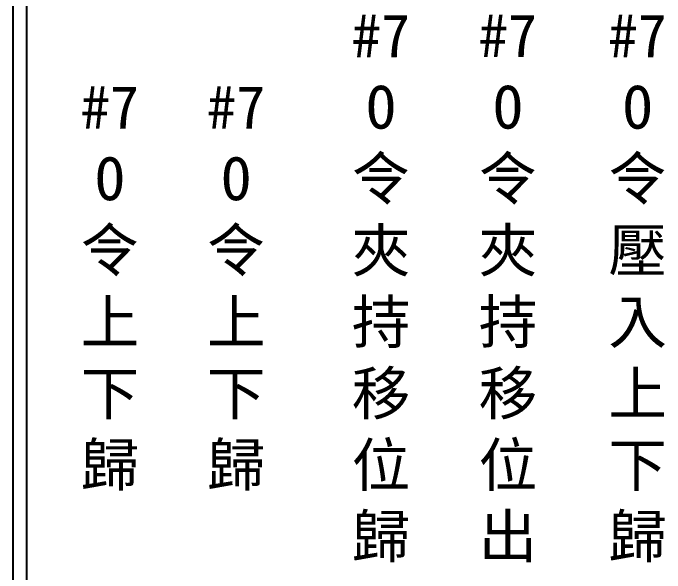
# Model space of a CAD drawing. Extents: x 325 to 612, y 3 to 207.
# Drawn here: x 325.3 to 384.6, y 48 to 98.9 of the extents above; entities that cross this region are included whole.
import ezdxf

# ---------------------------------------------------------------- set-up
doc = ezdxf.new("R2010")
doc.units = 0
doc.layers.add('圖框層', color=7, linetype='CONTINUOUS')
doc.layers.add('標尺寸層', color=3, linetype='CONTINUOUS')
doc.styles.add('CNS', font='romanc.shx', dxfattribs={"bigfont": 'chineset.shx'})

msp = doc.modelspace()

# ---------------------------------------------------------------- linework, layer by layer
at = {"layer": '圖框層', "color": 7}
for p, q in [((325.319, 3), (325.319, 206.969)), ((326.569, 4.25), (326.569, 205.719))]:
    msp.add_line(p, q, dxfattribs=at)

# ---------------------------------------------------------------- texts
at = {"layer": '標尺寸層', "color": 7, "char_height": 3.9, "width": 4.96081, "attachment_point": 5, "style": 'CNS'}
for s, insert in [('{\\fDFKai-SB|b0|i0|c136|p65;#7\\PO令夾持移位歸}', (358.777, 73.868)), ('{\\fDFKai-SB|b0|i0|c136|p65;#7\\PO令夾持移位出}', (370.318, 73.868)), ('{\\fDFKai-SB|b0|i0|c136|p65;#7\\PO令壓入上下歸}', (382.11, 73.868)), ('{\\fDFKai-SB|b0|i0|c136|p65;#7\\PO令上下歸}', (334.127, 73.868)), ('{\\fDFKai-SB|b0|i0|c136|p65;#7\\PO令上下歸}', (345.608, 73.868))]:
    msp.add_mtext(s, dxfattribs=dict(at, insert=insert))

doc.saveas('drawing.dxf')
